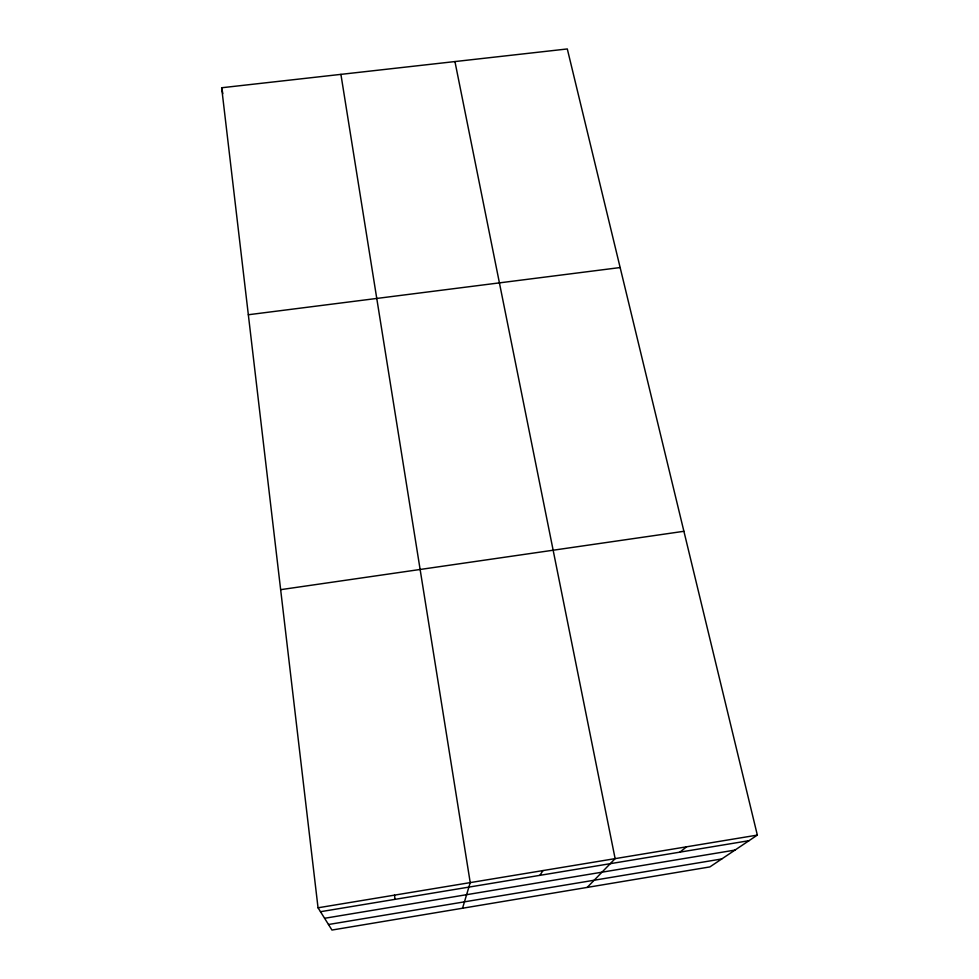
<?xml version="1.0" encoding="UTF-8"?>
<svg xmlns="http://www.w3.org/2000/svg" width="979" height="979" viewBox="0 0 979 979"><rect width="100%" height="100%" fill="white"/><g stroke="black" fill="none" stroke-linecap="round" stroke-linejoin="round"><path stroke-width="1.47" d="M462.541 908.231L470.226 882.617L340.912 74.367M539.882 875.348L543.015 870.564M587.204 887.415L615.13 858.632L454.941 61.567M679.94 852.134L686.56 846.811M757.342 835.099L709.885 866.917L331.954 930.05L318.04 907.79L221.658 87.755L567.306 48.95L757.342 835.099L318.04 907.79M324.6 918.29L735.009 850.078M328.479 924.506L721.743 858.962M320.488 911.706L749.021 840.68M280.655 589.664L683.905 531.291M248.336 314.748L620.148 267.548M221.658 87.755L222.833 93.629M394.5 895.136L395.039 899.358"/></g></svg>
